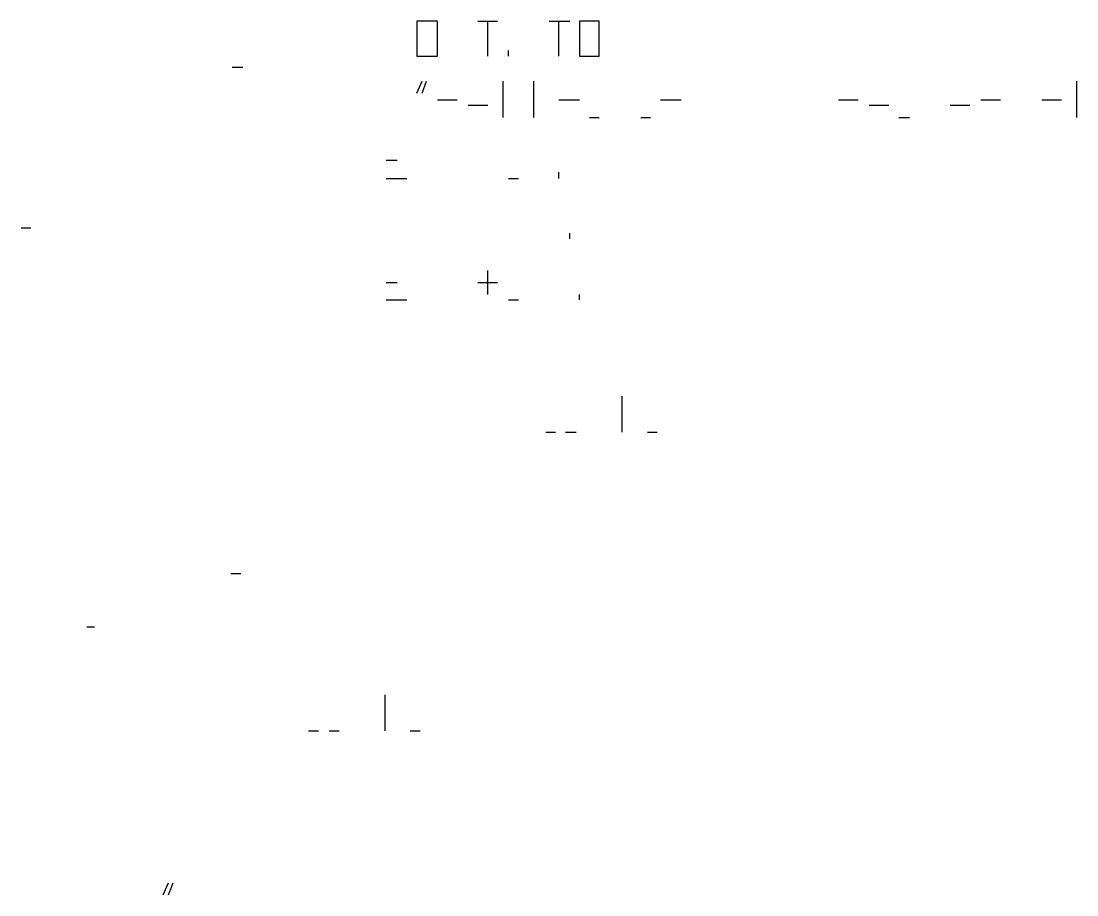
# Model space of a CAD drawing. Header units: millimetres. Extents: x 43 to 1147, y 31 to 811.
# Drawn here: x 673.4 to 789.3, y 126 to 221.9 of the extents above; entities that cross this region are included whole.
import ezdxf

# ---------------------------------------------------------------- set-up
doc = ezdxf.new("R2010")
doc.units = ezdxf.units.MM
doc.layers.add('LINES', color=7, linetype='Continuous')
doc.layers.add('RECTANGLES', color=3, linetype='Continuous')

msp = doc.modelspace()

# ---------------------------------------------------------------- linework, layer by layer
at = {"layer": 'LINES'}
for p, q in [((723.52, 221.92), (725.68, 221.92)), ((724.6, 218.08), (724.6, 221.92)), ((731.32, 221.92), (733.6, 221.92)), ((732.4, 218.08), (732.4, 221.92)), ((726.88, 218.08), (726.88, 218.68)), ((696.52, 216.88), (697.72, 216.88)), ((716.8, 214), (717.4, 215.32)), ((717.4, 214), (717.88, 215.32)), ((726.28, 211.36), (726.28, 215.32)), ((729.64, 211.36), (729.64, 215.32)), ((789.28, 211.36), (789.28, 215.32)), ((719.08, 213.28), (721.24, 213.28)), ((722.44, 212.68), (724.6, 212.68)), ((732.4, 213.28), (734.68, 213.28)), ((743.56, 213.28), (745.84, 213.28)), ((763.12, 213.28), (765.28, 213.28)), ((766.48, 212.68), (768.64, 212.68)), ((775.36, 212.68), (777.52, 212.68)), ((778.72, 213.28), (780.88, 213.28)), ((785.44, 213.28), (787.6, 213.28)), ((735.76, 211.36), (736.84, 211.36)), ((741.4, 211.36), (742.48, 211.36)), ((769.72, 211.36), (770.92, 211.36)), ((713.44, 206.68), (714.64, 206.68)), ((732.4, 204.64), (732.4, 205.36)), ((713.44, 204.64), (715.72, 204.64)), ((726.88, 204.64), (727.96, 204.64)), ((673.36, 199.24), (674.44, 199.24)), ((733.6, 198.04), (733.6, 198.64)), ((724.6, 191.92), (724.6, 194.56)), ((713.44, 193.24), (714.64, 193.24)), ((723.52, 193.24), (725.68, 193.24)), ((713.44, 191.32), (715.72, 191.32)), ((726.88, 191.32), (727.96, 191.32)), ((734.68, 191.32), (734.68, 191.92)), ((739.36, 176.8), (739.36, 180.76)), ((730.96, 176.8), (732.04, 176.8)), ((733.12, 176.8), (734.32, 176.8)), ((742.12, 176.8), (743.2, 176.8)), ((696.4, 161.32), (697.48, 161.32)), ((680.56, 155.44), (681.4, 155.44)), ((713.32, 144.04), (713.32, 148)), ((704.92, 144.04), (706, 144.04)), ((707.2, 144.04), (708.28, 144.04)), ((716.08, 144.04), (717.16, 144.04)), ((688.96, 126.04), (689.56, 127.36)), ((689.56, 126.04), (690.04, 127.36))]:
    msp.add_line(p, q, dxfattribs=at)
at = {"layer": 'RECTANGLES'}
for p, q in [((719.08, 221.92), (716.8, 221.92)), ((716.8, 221.92), (716.8, 218.08)), ((719.08, 218.08), (719.08, 221.92)), ((736.84, 221.92), (734.68, 221.92)), ((734.68, 221.92), (734.68, 218.08)), ((736.84, 218.08), (736.84, 221.92)), ((716.8, 218.08), (719.08, 218.08)), ((734.68, 218.08), (736.84, 218.08))]:
    msp.add_line(p, q, dxfattribs=at)

doc.saveas('drawing.dxf')
